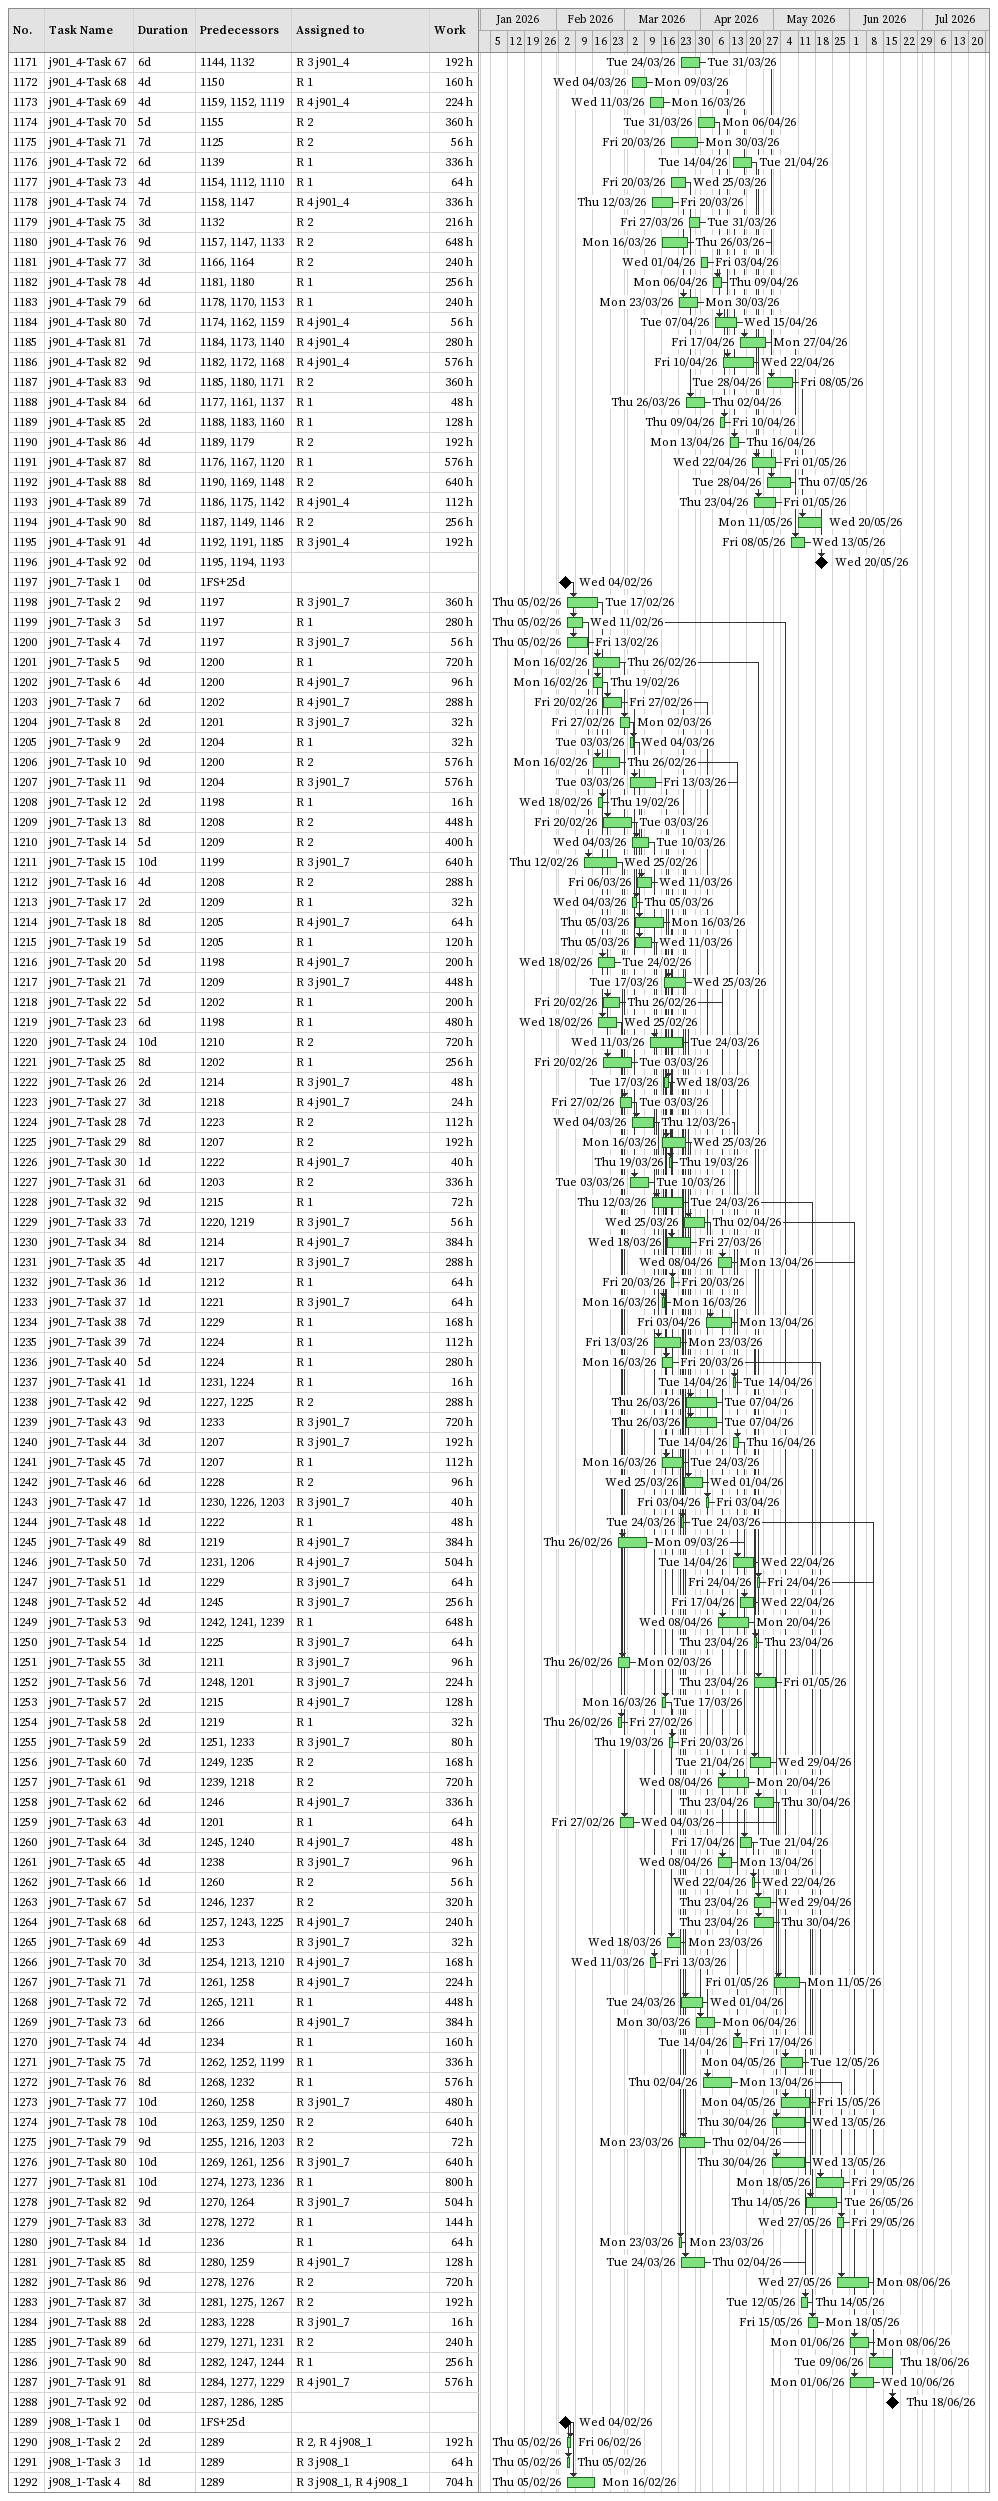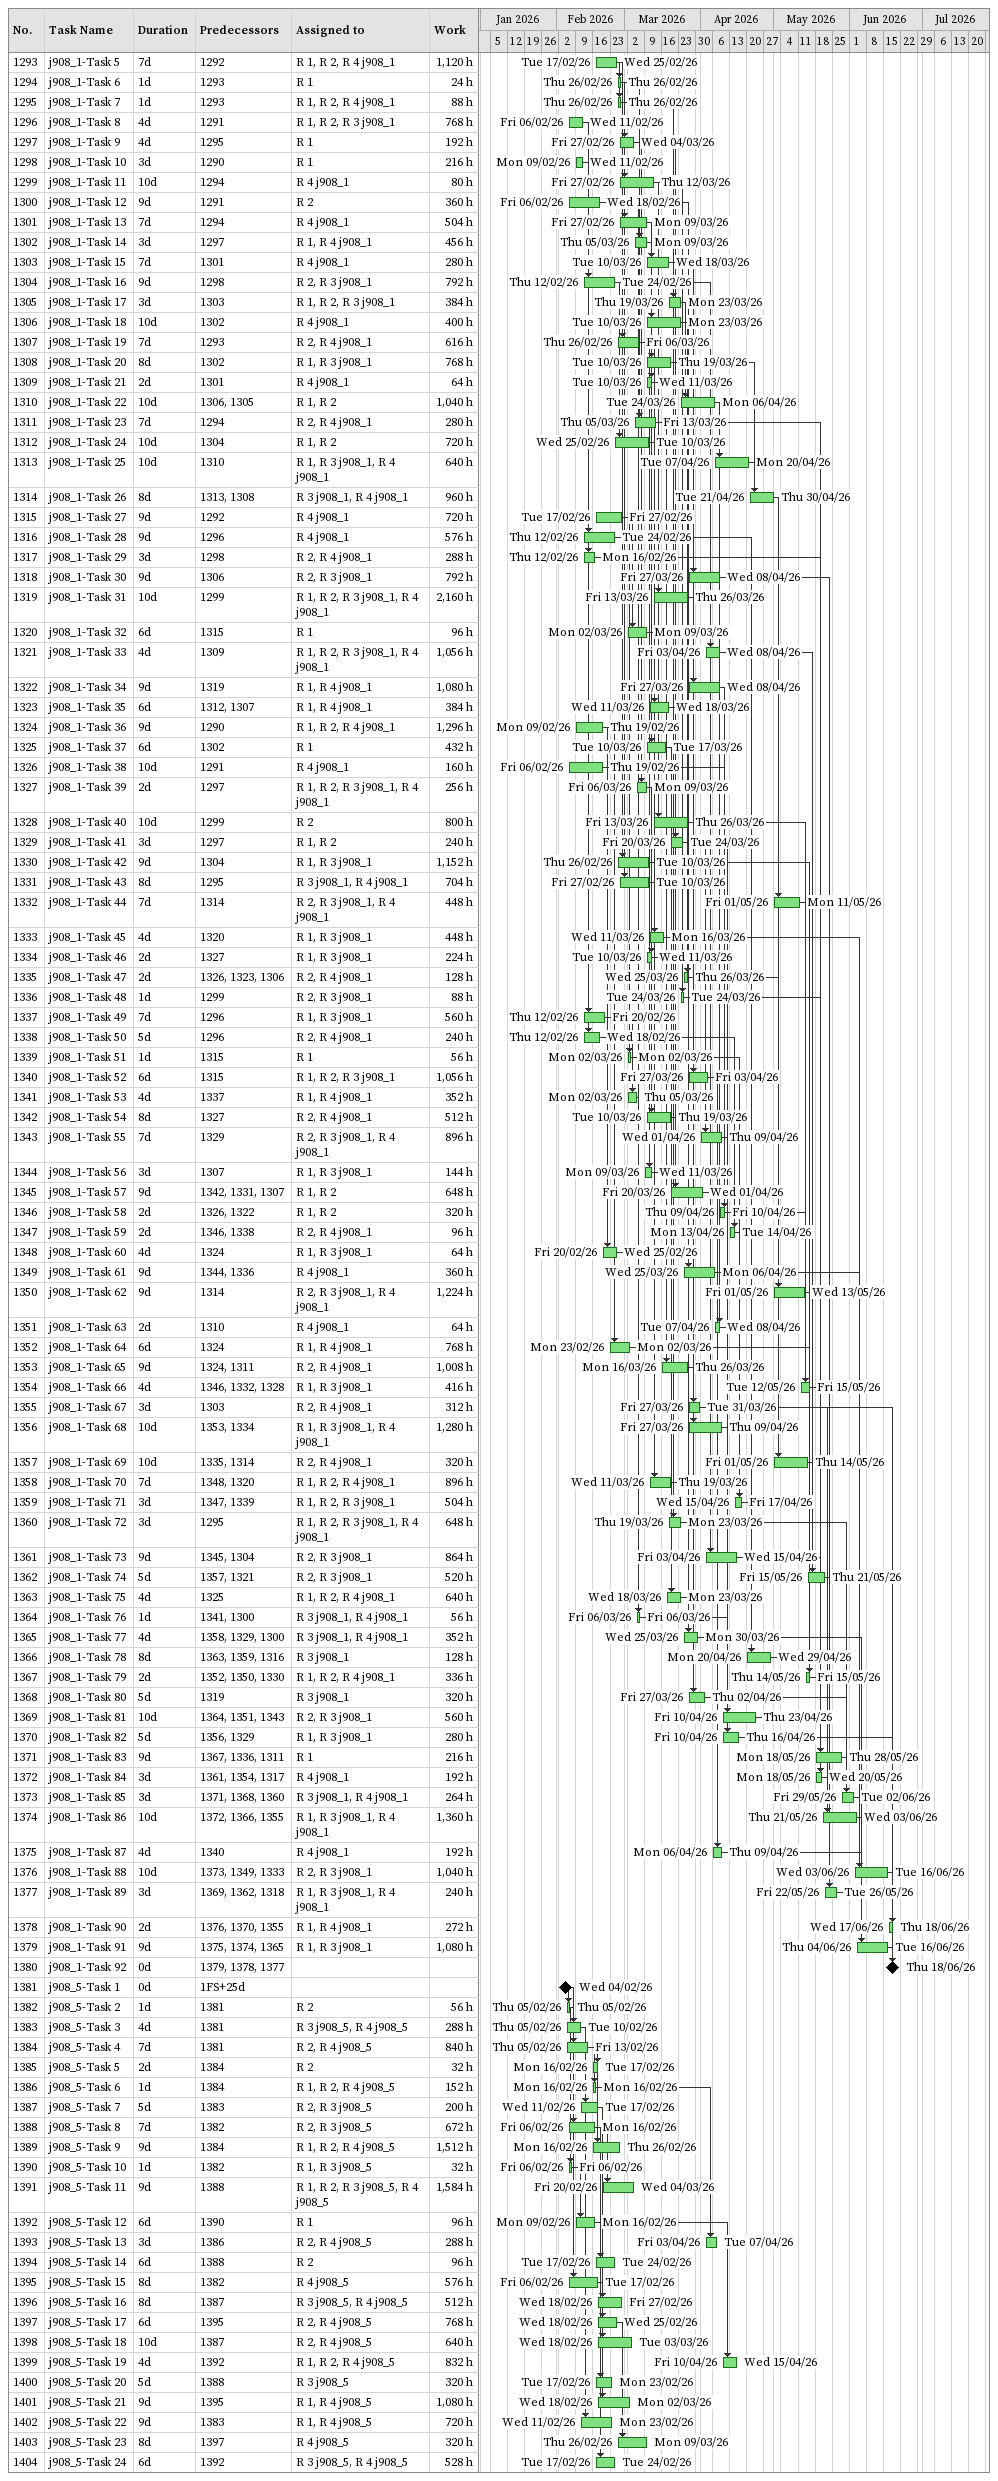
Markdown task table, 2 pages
| ID | Task | Duration | Start | Finish | Predecessors | Resources | Work (h) |
|---|---|---|---|---|---|---|---|
| 1171 | j901_4-Task 67 | 6d | 2026-03-24 | 2026-03-31 | 1144, 1132 | R 3 j901_4 | 192 |
| 1172 | j901_4-Task 68 | 4d | 2026-03-04 | 2026-03-09 | 1150 | R 1 | 160 |
| 1173 | j901_4-Task 69 | 4d | 2026-03-11 | 2026-03-16 | 1159, 1152, 1119 | R 4 j901_4 | 224 |
| 1174 | j901_4-Task 70 | 5d | 2026-03-31 | 2026-04-06 | 1155 | R 2 | 360 |
| 1175 | j901_4-Task 71 | 7d | 2026-03-20 | 2026-03-30 | 1125 | R 2 | 56 |
| 1176 | j901_4-Task 72 | 6d | 2026-04-14 | 2026-04-21 | 1139 | R 1 | 336 |
| 1177 | j901_4-Task 73 | 4d | 2026-03-20 | 2026-03-25 | 1154, 1112, 1110 | R 1 | 64 |
| 1178 | j901_4-Task 74 | 7d | 2026-03-12 | 2026-03-20 | 1158, 1147 | R 4 j901_4 | 336 |
| 1179 | j901_4-Task 75 | 3d | 2026-03-27 | 2026-03-31 | 1132 | R 2 | 216 |
| 1180 | j901_4-Task 76 | 9d | 2026-03-16 | 2026-03-26 | 1157, 1147, 1133 | R 2 | 648 |
| 1181 | j901_4-Task 77 | 3d | 2026-04-01 | 2026-04-03 | 1166, 1164 | R 2 | 240 |
| 1182 | j901_4-Task 78 | 4d | 2026-04-06 | 2026-04-09 | 1181, 1180 | R 1 | 256 |
| 1183 | j901_4-Task 79 | 6d | 2026-03-23 | 2026-03-30 | 1178, 1170, 1153 | R 1 | 240 |
| 1184 | j901_4-Task 80 | 7d | 2026-04-07 | 2026-04-15 | 1174, 1162, 1159 | R 4 j901_4 | 56 |
| 1185 | j901_4-Task 81 | 7d | 2026-04-17 | 2026-04-27 | 1184, 1173, 1140 | R 4 j901_4 | 280 |
| 1186 | j901_4-Task 82 | 9d | 2026-04-10 | 2026-04-22 | 1182, 1172, 1168 | R 4 j901_4 | 576 |
| 1187 | j901_4-Task 83 | 9d | 2026-04-28 | 2026-05-08 | 1185, 1180, 1171 | R 2 | 360 |
| 1188 | j901_4-Task 84 | 6d | 2026-03-26 | 2026-04-02 | 1177, 1161, 1137 | R 1 | 48 |
| 1189 | j901_4-Task 85 | 2d | 2026-04-09 | 2026-04-10 | 1188, 1183, 1160 | R 1 | 128 |
| 1190 | j901_4-Task 86 | 4d | 2026-04-13 | 2026-04-16 | 1189, 1179 | R 2 | 192 |
| 1191 | j901_4-Task 87 | 8d | 2026-04-22 | 2026-05-01 | 1176, 1167, 1120 | R 1 | 576 |
| 1192 | j901_4-Task 88 | 8d | 2026-04-28 | 2026-05-07 | 1190, 1169, 1148 | R 2 | 640 |
| 1193 | j901_4-Task 89 | 7d | 2026-04-23 | 2026-05-01 | 1186, 1175, 1142 | R 4 j901_4 | 112 |
| 1194 | j901_4-Task 90 | 8d | 2026-05-11 | 2026-05-20 | 1187, 1149, 1146 | R 2 | 256 |
| 1195 | j901_4-Task 91 | 4d | 2026-05-08 | 2026-05-13 | 1192, 1191, 1185 | R 3 j901_4 | 192 |
| 1196 | j901_4-Task 92 | 0d | 2026-05-20 | 2026-05-20 | 1195, 1194, 1193 |  |  |
| 1197 | j901_7-Task 1 | 0d | 2026-02-04 | 2026-02-04 | 1FS+25d |  |  |
| 1198 | j901_7-Task 2 | 9d | 2026-02-05 | 2026-02-17 | 1197 | R 3 j901_7 | 360 |
| 1199 | j901_7-Task 3 | 5d | 2026-02-05 | 2026-02-11 | 1197 | R 1 | 280 |
| 1200 | j901_7-Task 4 | 7d | 2026-02-05 | 2026-02-13 | 1197 | R 3 j901_7 | 56 |
| 1201 | j901_7-Task 5 | 9d | 2026-02-16 | 2026-02-26 | 1200 | R 1 | 720 |
| 1202 | j901_7-Task 6 | 4d | 2026-02-16 | 2026-02-19 | 1200 | R 4 j901_7 | 96 |
| 1203 | j901_7-Task 7 | 6d | 2026-02-20 | 2026-02-27 | 1202 | R 4 j901_7 | 288 |
| 1204 | j901_7-Task 8 | 2d | 2026-02-27 | 2026-03-02 | 1201 | R 3 j901_7 | 32 |
| 1205 | j901_7-Task 9 | 2d | 2026-03-03 | 2026-03-04 | 1204 | R 1 | 32 |
| 1206 | j901_7-Task 10 | 9d | 2026-02-16 | 2026-02-26 | 1200 | R 2 | 576 |
| 1207 | j901_7-Task 11 | 9d | 2026-03-03 | 2026-03-13 | 1204 | R 3 j901_7 | 576 |
| 1208 | j901_7-Task 12 | 2d | 2026-02-18 | 2026-02-19 | 1198 | R 1 | 16 |
| 1209 | j901_7-Task 13 | 8d | 2026-02-20 | 2026-03-03 | 1208 | R 2 | 448 |
| 1210 | j901_7-Task 14 | 5d | 2026-03-04 | 2026-03-10 | 1209 | R 2 | 400 |
| 1211 | j901_7-Task 15 | 10d | 2026-02-12 | 2026-02-25 | 1199 | R 3 j901_7 | 640 |
| 1212 | j901_7-Task 16 | 4d | 2026-03-06 | 2026-03-11 | 1208 | R 2 | 288 |
| 1213 | j901_7-Task 17 | 2d | 2026-03-04 | 2026-03-05 | 1209 | R 1 | 32 |
| 1214 | j901_7-Task 18 | 8d | 2026-03-05 | 2026-03-16 | 1205 | R 4 j901_7 | 64 |
| 1215 | j901_7-Task 19 | 5d | 2026-03-05 | 2026-03-11 | 1205 | R 1 | 120 |
| 1216 | j901_7-Task 20 | 5d | 2026-02-18 | 2026-02-24 | 1198 | R 4 j901_7 | 200 |
| 1217 | j901_7-Task 21 | 7d | 2026-03-17 | 2026-03-25 | 1209 | R 3 j901_7 | 448 |
| 1218 | j901_7-Task 22 | 5d | 2026-02-20 | 2026-02-26 | 1202 | R 1 | 200 |
| 1219 | j901_7-Task 23 | 6d | 2026-02-18 | 2026-02-25 | 1198 | R 1 | 480 |
| 1220 | j901_7-Task 24 | 10d | 2026-03-11 | 2026-03-24 | 1210 | R 2 | 720 |
| 1221 | j901_7-Task 25 | 8d | 2026-02-20 | 2026-03-03 | 1202 | R 1 | 256 |
| 1222 | j901_7-Task 26 | 2d | 2026-03-17 | 2026-03-18 | 1214 | R 3 j901_7 | 48 |
| 1223 | j901_7-Task 27 | 3d | 2026-02-27 | 2026-03-03 | 1218 | R 4 j901_7 | 24 |
| 1224 | j901_7-Task 28 | 7d | 2026-03-04 | 2026-03-12 | 1223 | R 2 | 112 |
| 1225 | j901_7-Task 29 | 8d | 2026-03-16 | 2026-03-25 | 1207 | R 2 | 192 |
| 1226 | j901_7-Task 30 | 1d | 2026-03-19 | 2026-03-19 | 1222 | R 4 j901_7 | 40 |
| 1227 | j901_7-Task 31 | 6d | 2026-03-03 | 2026-03-10 | 1203 | R 2 | 336 |
| 1228 | j901_7-Task 32 | 9d | 2026-03-12 | 2026-03-24 | 1215 | R 1 | 72 |
| 1229 | j901_7-Task 33 | 7d | 2026-03-25 | 2026-04-02 | 1220, 1219 | R 3 j901_7 | 56 |
| 1230 | j901_7-Task 34 | 8d | 2026-03-18 | 2026-03-27 | 1214 | R 4 j901_7 | 384 |
| 1231 | j901_7-Task 35 | 4d | 2026-04-08 | 2026-04-13 | 1217 | R 3 j901_7 | 288 |
| 1232 | j901_7-Task 36 | 1d | 2026-03-20 | 2026-03-20 | 1212 | R 1 | 64 |
| 1233 | j901_7-Task 37 | 1d | 2026-03-16 | 2026-03-16 | 1221 | R 3 j901_7 | 64 |
| 1234 | j901_7-Task 38 | 7d | 2026-04-03 | 2026-04-13 | 1229 | R 1 | 168 |
| 1235 | j901_7-Task 39 | 7d | 2026-03-13 | 2026-03-23 | 1224 | R 1 | 112 |
| 1236 | j901_7-Task 40 | 5d | 2026-03-16 | 2026-03-20 | 1224 | R 1 | 280 |
| 1237 | j901_7-Task 41 | 1d | 2026-04-14 | 2026-04-14 | 1231, 1224 | R 1 | 16 |
| 1238 | j901_7-Task 42 | 9d | 2026-03-26 | 2026-04-07 | 1227, 1225 | R 2 | 288 |
| 1239 | j901_7-Task 43 | 9d | 2026-03-26 | 2026-04-07 | 1233 | R 3 j901_7 | 720 |
| 1240 | j901_7-Task 44 | 3d | 2026-04-14 | 2026-04-16 | 1207 | R 3 j901_7 | 192 |
| 1241 | j901_7-Task 45 | 7d | 2026-03-16 | 2026-03-24 | 1207 | R 1 | 112 |
| 1242 | j901_7-Task 46 | 6d | 2026-03-25 | 2026-04-01 | 1228 | R 2 | 96 |
| 1243 | j901_7-Task 47 | 1d | 2026-04-03 | 2026-04-03 | 1230, 1226, 1203 | R 3 j901_7 | 40 |
| 1244 | j901_7-Task 48 | 1d | 2026-03-24 | 2026-03-24 | 1222 | R 1 | 48 |
| 1245 | j901_7-Task 49 | 8d | 2026-02-26 | 2026-03-09 | 1219 | R 4 j901_7 | 384 |
| 1246 | j901_7-Task 50 | 7d | 2026-04-14 | 2026-04-22 | 1231, 1206 | R 4 j901_7 | 504 |
| 1247 | j901_7-Task 51 | 1d | 2026-04-24 | 2026-04-24 | 1229 | R 3 j901_7 | 64 |
| 1248 | j901_7-Task 52 | 4d | 2026-04-17 | 2026-04-22 | 1245 | R 3 j901_7 | 256 |
| 1249 | j901_7-Task 53 | 9d | 2026-04-08 | 2026-04-20 | 1242, 1241, 1239 | R 1 | 648 |
| 1250 | j901_7-Task 54 | 1d | 2026-04-23 | 2026-04-23 | 1225 | R 3 j901_7 | 64 |
| 1251 | j901_7-Task 55 | 3d | 2026-02-26 | 2026-03-02 | 1211 | R 3 j901_7 | 96 |
| 1252 | j901_7-Task 56 | 7d | 2026-04-23 | 2026-05-01 | 1248, 1201 | R 3 j901_7 | 224 |
| 1253 | j901_7-Task 57 | 2d | 2026-03-16 | 2026-03-17 | 1215 | R 4 j901_7 | 128 |
| 1254 | j901_7-Task 58 | 2d | 2026-02-26 | 2026-02-27 | 1219 | R 1 | 32 |
| 1255 | j901_7-Task 59 | 2d | 2026-03-19 | 2026-03-20 | 1251, 1233 | R 3 j901_7 | 80 |
| 1256 | j901_7-Task 60 | 7d | 2026-04-21 | 2026-04-29 | 1249, 1235 | R 2 | 168 |
| 1257 | j901_7-Task 61 | 9d | 2026-04-08 | 2026-04-20 | 1239, 1218 | R 2 | 720 |
| 1258 | j901_7-Task 62 | 6d | 2026-04-23 | 2026-04-30 | 1246 | R 4 j901_7 | 336 |
| 1259 | j901_7-Task 63 | 4d | 2026-02-27 | 2026-03-04 | 1201 | R 1 | 64 |
| 1260 | j901_7-Task 64 | 3d | 2026-04-17 | 2026-04-21 | 1245, 1240 | R 4 j901_7 | 48 |
| 1261 | j901_7-Task 65 | 4d | 2026-04-08 | 2026-04-13 | 1238 | R 3 j901_7 | 96 |
| 1262 | j901_7-Task 66 | 1d | 2026-04-22 | 2026-04-22 | 1260 | R 2 | 56 |
| 1263 | j901_7-Task 67 | 5d | 2026-04-23 | 2026-04-29 | 1246, 1237 | R 2 | 320 |
| 1264 | j901_7-Task 68 | 6d | 2026-04-23 | 2026-04-30 | 1257, 1243, 1225 | R 4 j901_7 | 240 |
| 1265 | j901_7-Task 69 | 4d | 2026-03-18 | 2026-03-23 | 1253 | R 3 j901_7 | 32 |
| 1266 | j901_7-Task 70 | 3d | 2026-03-11 | 2026-03-13 | 1254, 1213, 1210 | R 4 j901_7 | 168 |
| 1267 | j901_7-Task 71 | 7d | 2026-05-01 | 2026-05-11 | 1261, 1258 | R 4 j901_7 | 224 |
| 1268 | j901_7-Task 72 | 7d | 2026-03-24 | 2026-04-01 | 1265, 1211 | R 1 | 448 |
| 1269 | j901_7-Task 73 | 6d | 2026-03-30 | 2026-04-06 | 1266 | R 4 j901_7 | 384 |
| 1270 | j901_7-Task 74 | 4d | 2026-04-14 | 2026-04-17 | 1234 | R 1 | 160 |
| 1271 | j901_7-Task 75 | 7d | 2026-05-04 | 2026-05-12 | 1262, 1252, 1199 | R 1 | 336 |
| 1272 | j901_7-Task 76 | 8d | 2026-04-02 | 2026-04-13 | 1268, 1232 | R 1 | 576 |
| 1273 | j901_7-Task 77 | 10d | 2026-05-04 | 2026-05-15 | 1260, 1258 | R 3 j901_7 | 480 |
| 1274 | j901_7-Task 78 | 10d | 2026-04-30 | 2026-05-13 | 1263, 1259, 1250 | R 2 | 640 |
| 1275 | j901_7-Task 79 | 9d | 2026-03-23 | 2026-04-02 | 1255, 1216, 1203 | R 2 | 72 |
| 1276 | j901_7-Task 80 | 10d | 2026-04-30 | 2026-05-13 | 1269, 1261, 1256 | R 3 j901_7 | 640 |
| 1277 | j901_7-Task 81 | 10d | 2026-05-18 | 2026-05-29 | 1274, 1273, 1236 | R 1 | 800 |
| 1278 | j901_7-Task 82 | 9d | 2026-05-14 | 2026-05-26 | 1270, 1264 | R 3 j901_7 | 504 |
| 1279 | j901_7-Task 83 | 3d | 2026-05-27 | 2026-05-29 | 1278, 1272 | R 1 | 144 |
| 1280 | j901_7-Task 84 | 1d | 2026-03-23 | 2026-03-23 | 1236 | R 1 | 64 |
| 1281 | j901_7-Task 85 | 8d | 2026-03-24 | 2026-04-02 | 1280, 1259 | R 4 j901_7 | 128 |
| 1282 | j901_7-Task 86 | 9d | 2026-05-27 | 2026-06-08 | 1278, 1276 | R 2 | 720 |
| 1283 | j901_7-Task 87 | 3d | 2026-05-12 | 2026-05-14 | 1281, 1275, 1267 | R 2 | 192 |
| 1284 | j901_7-Task 88 | 2d | 2026-05-15 | 2026-05-18 | 1283, 1228 | R 3 j901_7 | 16 |
| 1285 | j901_7-Task 89 | 6d | 2026-06-01 | 2026-06-08 | 1279, 1271, 1231 | R 2 | 240 |
| 1286 | j901_7-Task 90 | 8d | 2026-06-09 | 2026-06-18 | 1282, 1247, 1244 | R 1 | 256 |
| 1287 | j901_7-Task 91 | 8d | 2026-06-01 | 2026-06-10 | 1284, 1277, 1229 | R 4 j901_7 | 576 |
| 1288 | j901_7-Task 92 | 0d | 2026-06-18 | 2026-06-18 | 1287, 1286, 1285 |  |  |
| 1289 | j908_1-Task 1 | 0d | 2026-02-04 | 2026-02-04 | 1FS+25d |  |  |
| 1290 | j908_1-Task 2 | 2d | 2026-02-05 | 2026-02-06 | 1289 | R 2, R 4 j908_1 | 192 |
| 1291 | j908_1-Task 3 | 1d | 2026-02-05 | 2026-02-05 | 1289 | R 3 j908_1 | 64 |
| 1292 | j908_1-Task 4 | 8d | 2026-02-05 | 2026-02-16 | 1289 | R 3 j908_1, R 4 j908_1 | 704 |
| 1293 | j908_1-Task 5 | 7d | 2026-02-17 | 2026-02-25 | 1292 | R 1, R 2, R 4 j908_1 | 1120 |
| 1294 | j908_1-Task 6 | 1d | 2026-02-26 | 2026-02-26 | 1293 | R 1 | 24 |
| 1295 | j908_1-Task 7 | 1d | 2026-02-26 | 2026-02-26 | 1293 | R 1, R 2, R 4 j908_1 | 88 |
| 1296 | j908_1-Task 8 | 4d | 2026-02-06 | 2026-02-11 | 1291 | R 1, R 2, R 3 j908_1 | 768 |
| 1297 | j908_1-Task 9 | 4d | 2026-02-27 | 2026-03-04 | 1295 | R 1 | 192 |
| 1298 | j908_1-Task 10 | 3d | 2026-02-09 | 2026-02-11 | 1290 | R 1 | 216 |
| 1299 | j908_1-Task 11 | 10d | 2026-02-27 | 2026-03-12 | 1294 | R 4 j908_1 | 80 |
| 1300 | j908_1-Task 12 | 9d | 2026-02-06 | 2026-02-18 | 1291 | R 2 | 360 |
| 1301 | j908_1-Task 13 | 7d | 2026-02-27 | 2026-03-09 | 1294 | R 4 j908_1 | 504 |
| 1302 | j908_1-Task 14 | 3d | 2026-03-05 | 2026-03-09 | 1297 | R 1, R 4 j908_1 | 456 |
| 1303 | j908_1-Task 15 | 7d | 2026-03-10 | 2026-03-18 | 1301 | R 4 j908_1 | 280 |
| 1304 | j908_1-Task 16 | 9d | 2026-02-12 | 2026-02-24 | 1298 | R 2, R 3 j908_1 | 792 |
| 1305 | j908_1-Task 17 | 3d | 2026-03-19 | 2026-03-23 | 1303 | R 1, R 2, R 3 j908_1 | 384 |
| 1306 | j908_1-Task 18 | 10d | 2026-03-10 | 2026-03-23 | 1302 | R 4 j908_1 | 400 |
| 1307 | j908_1-Task 19 | 7d | 2026-02-26 | 2026-03-06 | 1293 | R 2, R 4 j908_1 | 616 |
| 1308 | j908_1-Task 20 | 8d | 2026-03-10 | 2026-03-19 | 1302 | R 1, R 3 j908_1 | 768 |
| 1309 | j908_1-Task 21 | 2d | 2026-03-10 | 2026-03-11 | 1301 | R 4 j908_1 | 64 |
| 1310 | j908_1-Task 22 | 10d | 2026-03-24 | 2026-04-06 | 1306, 1305 | R 1, R 2 | 1040 |
| 1311 | j908_1-Task 23 | 7d | 2026-03-05 | 2026-03-13 | 1294 | R 2, R 4 j908_1 | 280 |
| 1312 | j908_1-Task 24 | 10d | 2026-02-25 | 2026-03-10 | 1304 | R 1, R 2 | 720 |
| 1313 | j908_1-Task 25 | 10d | 2026-04-07 | 2026-04-20 | 1310 | R 1, R 3 j908_1, R 4 j908_1 | 640 |
| 1314 | j908_1-Task 26 | 8d | 2026-04-21 | 2026-04-30 | 1313, 1308 | R 3 j908_1, R 4 j908_1 | 960 |
| 1315 | j908_1-Task 27 | 9d | 2026-02-17 | 2026-02-27 | 1292 | R 4 j908_1 | 720 |
| 1316 | j908_1-Task 28 | 9d | 2026-02-12 | 2026-02-24 | 1296 | R 4 j908_1 | 576 |
| 1317 | j908_1-Task 29 | 3d | 2026-02-12 | 2026-02-16 | 1298 | R 2, R 4 j908_1 | 288 |
| 1318 | j908_1-Task 30 | 9d | 2026-03-27 | 2026-04-08 | 1306 | R 2, R 3 j908_1 | 792 |
| 1319 | j908_1-Task 31 | 10d | 2026-03-13 | 2026-03-26 | 1299 | R 1, R 2, R 3 j908_1, R 4 j908_1 | 2160 |
| 1320 | j908_1-Task 32 | 6d | 2026-03-02 | 2026-03-09 | 1315 | R 1 | 96 |
| 1321 | j908_1-Task 33 | 4d | 2026-04-03 | 2026-04-08 | 1309 | R 1, R 2, R 3 j908_1, R 4 j908_1 | 1056 |
| 1322 | j908_1-Task 34 | 9d | 2026-03-27 | 2026-04-08 | 1319 | R 1, R 4 j908_1 | 1080 |
| 1323 | j908_1-Task 35 | 6d | 2026-03-11 | 2026-03-18 | 1312, 1307 | R 1, R 4 j908_1 | 384 |
| 1324 | j908_1-Task 36 | 9d | 2026-02-09 | 2026-02-19 | 1290 | R 1, R 2, R 4 j908_1 | 1296 |
| 1325 | j908_1-Task 37 | 6d | 2026-03-10 | 2026-03-17 | 1302 | R 1 | 432 |
| 1326 | j908_1-Task 38 | 10d | 2026-02-06 | 2026-02-19 | 1291 | R 4 j908_1 | 160 |
| 1327 | j908_1-Task 39 | 2d | 2026-03-06 | 2026-03-09 | 1297 | R 1, R 2, R 3 j908_1, R 4 j908_1 | 256 |
| 1328 | j908_1-Task 40 | 10d | 2026-03-13 | 2026-03-26 | 1299 | R 2 | 800 |
| 1329 | j908_1-Task 41 | 3d | 2026-03-20 | 2026-03-24 | 1297 | R 1, R 2 | 240 |
| 1330 | j908_1-Task 42 | 9d | 2026-02-26 | 2026-03-10 | 1304 | R 1, R 3 j908_1 | 1152 |
| 1331 | j908_1-Task 43 | 8d | 2026-02-27 | 2026-03-10 | 1295 | R 3 j908_1, R 4 j908_1 | 704 |
| 1332 | j908_1-Task 44 | 7d | 2026-05-01 | 2026-05-11 | 1314 | R 2, R 3 j908_1, R 4 j908_1 | 448 |
| 1333 | j908_1-Task 45 | 4d | 2026-03-11 | 2026-03-16 | 1320 | R 1, R 3 j908_1 | 448 |
| 1334 | j908_1-Task 46 | 2d | 2026-03-10 | 2026-03-11 | 1327 | R 1, R 3 j908_1 | 224 |
| 1335 | j908_1-Task 47 | 2d | 2026-03-25 | 2026-03-26 | 1326, 1323, 1306 | R 2, R 4 j908_1 | 128 |
| 1336 | j908_1-Task 48 | 1d | 2026-03-24 | 2026-03-24 | 1299 | R 2, R 3 j908_1 | 88 |
| 1337 | j908_1-Task 49 | 7d | 2026-02-12 | 2026-02-20 | 1296 | R 1, R 3 j908_1 | 560 |
| 1338 | j908_1-Task 50 | 5d | 2026-02-12 | 2026-02-18 | 1296 | R 2, R 4 j908_1 | 240 |
| 1339 | j908_1-Task 51 | 1d | 2026-03-02 | 2026-03-02 | 1315 | R 1 | 56 |
| 1340 | j908_1-Task 52 | 6d | 2026-03-27 | 2026-04-03 | 1315 | R 1, R 2, R 3 j908_1 | 1056 |
| 1341 | j908_1-Task 53 | 4d | 2026-03-02 | 2026-03-05 | 1337 | R 1, R 4 j908_1 | 352 |
| 1342 | j908_1-Task 54 | 8d | 2026-03-10 | 2026-03-19 | 1327 | R 2, R 4 j908_1 | 512 |
| 1343 | j908_1-Task 55 | 7d | 2026-04-01 | 2026-04-09 | 1329 | R 2, R 3 j908_1, R 4 j908_1 | 896 |
| 1344 | j908_1-Task 56 | 3d | 2026-03-09 | 2026-03-11 | 1307 | R 1, R 3 j908_1 | 144 |
| 1345 | j908_1-Task 57 | 9d | 2026-03-20 | 2026-04-01 | 1342, 1331, 1307 | R 1, R 2 | 648 |
| 1346 | j908_1-Task 58 | 2d | 2026-04-09 | 2026-04-10 | 1326, 1322 | R 1, R 2 | 320 |
| 1347 | j908_1-Task 59 | 2d | 2026-04-13 | 2026-04-14 | 1346, 1338 | R 2, R 4 j908_1 | 96 |
| 1348 | j908_1-Task 60 | 4d | 2026-02-20 | 2026-02-25 | 1324 | R 1, R 3 j908_1 | 64 |
| 1349 | j908_1-Task 61 | 9d | 2026-03-25 | 2026-04-06 | 1344, 1336 | R 4 j908_1 | 360 |
| 1350 | j908_1-Task 62 | 9d | 2026-05-01 | 2026-05-13 | 1314 | R 2, R 3 j908_1, R 4 j908_1 | 1224 |
| 1351 | j908_1-Task 63 | 2d | 2026-04-07 | 2026-04-08 | 1310 | R 4 j908_1 | 64 |
| 1352 | j908_1-Task 64 | 6d | 2026-02-23 | 2026-03-02 | 1324 | R 1, R 4 j908_1 | 768 |
| 1353 | j908_1-Task 65 | 9d | 2026-03-16 | 2026-03-26 | 1324, 1311 | R 2, R 4 j908_1 | 1008 |
| 1354 | j908_1-Task 66 | 4d | 2026-05-12 | 2026-05-15 | 1346, 1332, 1328 | R 1, R 3 j908_1 | 416 |
| 1355 | j908_1-Task 67 | 3d | 2026-03-27 | 2026-03-31 | 1303 | R 2, R 4 j908_1 | 312 |
| 1356 | j908_1-Task 68 | 10d | 2026-03-27 | 2026-04-09 | 1353, 1334 | R 1, R 3 j908_1, R 4 j908_1 | 1280 |
| 1357 | j908_1-Task 69 | 10d | 2026-05-01 | 2026-05-14 | 1335, 1314 | R 2, R 4 j908_1 | 320 |
| 1358 | j908_1-Task 70 | 7d | 2026-03-11 | 2026-03-19 | 1348, 1320 | R 1, R 2, R 4 j908_1 | 896 |
| 1359 | j908_1-Task 71 | 3d | 2026-04-15 | 2026-04-17 | 1347, 1339 | R 1, R 2, R 3 j908_1 | 504 |
| 1360 | j908_1-Task 72 | 3d | 2026-03-19 | 2026-03-23 | 1295 | R 1, R 2, R 3 j908_1, R 4 j908_1 | 648 |
| 1361 | j908_1-Task 73 | 9d | 2026-04-03 | 2026-04-15 | 1345, 1304 | R 2, R 3 j908_1 | 864 |
| 1362 | j908_1-Task 74 | 5d | 2026-05-15 | 2026-05-21 | 1357, 1321 | R 2, R 3 j908_1 | 520 |
| 1363 | j908_1-Task 75 | 4d | 2026-03-18 | 2026-03-23 | 1325 | R 1, R 2, R 4 j908_1 | 640 |
| 1364 | j908_1-Task 76 | 1d | 2026-03-06 | 2026-03-06 | 1341, 1300 | R 3 j908_1, R 4 j908_1 | 56 |
| 1365 | j908_1-Task 77 | 4d | 2026-03-25 | 2026-03-30 | 1358, 1329, 1300 | R 3 j908_1, R 4 j908_1 | 352 |
| 1366 | j908_1-Task 78 | 8d | 2026-04-20 | 2026-04-29 | 1363, 1359, 1316 | R 3 j908_1 | 128 |
| 1367 | j908_1-Task 79 | 2d | 2026-05-14 | 2026-05-15 | 1352, 1350, 1330 | R 1, R 2, R 4 j908_1 | 336 |
| 1368 | j908_1-Task 80 | 5d | 2026-03-27 | 2026-04-02 | 1319 | R 3 j908_1 | 320 |
| 1369 | j908_1-Task 81 | 10d | 2026-04-10 | 2026-04-23 | 1364, 1351, 1343 | R 2, R 3 j908_1 | 560 |
| 1370 | j908_1-Task 82 | 5d | 2026-04-10 | 2026-04-16 | 1356, 1329 | R 1, R 3 j908_1 | 280 |
| 1371 | j908_1-Task 83 | 9d | 2026-05-18 | 2026-05-28 | 1367, 1336, 1311 | R 1 | 216 |
| 1372 | j908_1-Task 84 | 3d | 2026-05-18 | 2026-05-20 | 1361, 1354, 1317 | R 4 j908_1 | 192 |
| 1373 | j908_1-Task 85 | 3d | 2026-05-29 | 2026-06-02 | 1371, 1368, 1360 | R 3 j908_1, R 4 j908_1 | 264 |
| 1374 | j908_1-Task 86 | 10d | 2026-05-21 | 2026-06-03 | 1372, 1366, 1355 | R 1, R 3 j908_1, R 4 j908_1 | 1360 |
| 1375 | j908_1-Task 87 | 4d | 2026-04-06 | 2026-04-09 | 1340 | R 4 j908_1 | 192 |
| 1376 | j908_1-Task 88 | 10d | 2026-06-03 | 2026-06-16 | 1373, 1349, 1333 | R 2, R 3 j908_1 | 1040 |
| 1377 | j908_1-Task 89 | 3d | 2026-05-22 | 2026-05-26 | 1369, 1362, 1318 | R 1, R 3 j908_1, R 4 j908_1 | 240 |
| 1378 | j908_1-Task 90 | 2d | 2026-06-17 | 2026-06-18 | 1376, 1370, 1355 | R 1, R 4 j908_1 | 272 |
| 1379 | j908_1-Task 91 | 9d | 2026-06-04 | 2026-06-16 | 1375, 1374, 1365 | R 1, R 3 j908_1 | 1080 |
| 1380 | j908_1-Task 92 | 0d | 2026-06-18 | 2026-06-18 | 1379, 1378, 1377 |  |  |
| 1381 | j908_5-Task 1 | 0d | 2026-02-04 | 2026-02-04 | 1FS+25d |  |  |
| 1382 | j908_5-Task 2 | 1d | 2026-02-05 | 2026-02-05 | 1381 | R 2 | 56 |
| 1383 | j908_5-Task 3 | 4d | 2026-02-05 | 2026-02-10 | 1381 | R 3 j908_5, R 4 j908_5 | 288 |
| 1384 | j908_5-Task 4 | 7d | 2026-02-05 | 2026-02-13 | 1381 | R 2, R 4 j908_5 | 840 |
| 1385 | j908_5-Task 5 | 2d | 2026-02-16 | 2026-02-17 | 1384 | R 2 | 32 |
| 1386 | j908_5-Task 6 | 1d | 2026-02-16 | 2026-02-16 | 1384 | R 1, R 2, R 4 j908_5 | 152 |
| 1387 | j908_5-Task 7 | 5d | 2026-02-11 | 2026-02-17 | 1383 | R 2, R 3 j908_5 | 200 |
| 1388 | j908_5-Task 8 | 7d | 2026-02-06 | 2026-02-16 | 1382 | R 2, R 3 j908_5 | 672 |
| 1389 | j908_5-Task 9 | 9d | 2026-02-16 | 2026-02-26 | 1384 | R 1, R 2, R 4 j908_5 | 1512 |
| 1390 | j908_5-Task 10 | 1d | 2026-02-06 | 2026-02-06 | 1382 | R 1, R 3 j908_5 | 32 |
| 1391 | j908_5-Task 11 | 9d | 2026-02-20 | 2026-03-04 | 1388 | R 1, R 2, R 3 j908_5, R 4 j908_5 | 1584 |
| 1392 | j908_5-Task 12 | 6d | 2026-02-09 | 2026-02-16 | 1390 | R 1 | 96 |
| 1393 | j908_5-Task 13 | 3d | 2026-04-03 | 2026-04-07 | 1386 | R 2, R 4 j908_5 | 288 |
| 1394 | j908_5-Task 14 | 6d | 2026-02-17 | 2026-02-24 | 1388 | R 2 | 96 |
| 1395 | j908_5-Task 15 | 8d | 2026-02-06 | 2026-02-17 | 1382 | R 4 j908_5 | 576 |
| 1396 | j908_5-Task 16 | 8d | 2026-02-18 | 2026-02-27 | 1387 | R 3 j908_5, R 4 j908_5 | 512 |
| 1397 | j908_5-Task 17 | 6d | 2026-02-18 | 2026-02-25 | 1395 | R 2, R 4 j908_5 | 768 |
| 1398 | j908_5-Task 18 | 10d | 2026-02-18 | 2026-03-03 | 1387 | R 2, R 4 j908_5 | 640 |
| 1399 | j908_5-Task 19 | 4d | 2026-04-10 | 2026-04-15 | 1392 | R 1, R 2, R 4 j908_5 | 832 |
| 1400 | j908_5-Task 20 | 5d | 2026-02-17 | 2026-02-23 | 1388 | R 3 j908_5 | 320 |
| 1401 | j908_5-Task 21 | 9d | 2026-02-18 | 2026-03-02 | 1395 | R 1, R 4 j908_5 | 1080 |
| 1402 | j908_5-Task 22 | 9d | 2026-02-11 | 2026-02-23 | 1383 | R 1, R 4 j908_5 | 720 |
| 1403 | j908_5-Task 23 | 8d | 2026-02-26 | 2026-03-09 | 1397 | R 4 j908_5 | 320 |
| 1404 | j908_5-Task 24 | 6d | 2026-02-17 | 2026-02-24 | 1392 | R 3 j908_5, R 4 j908_5 | 528 |
